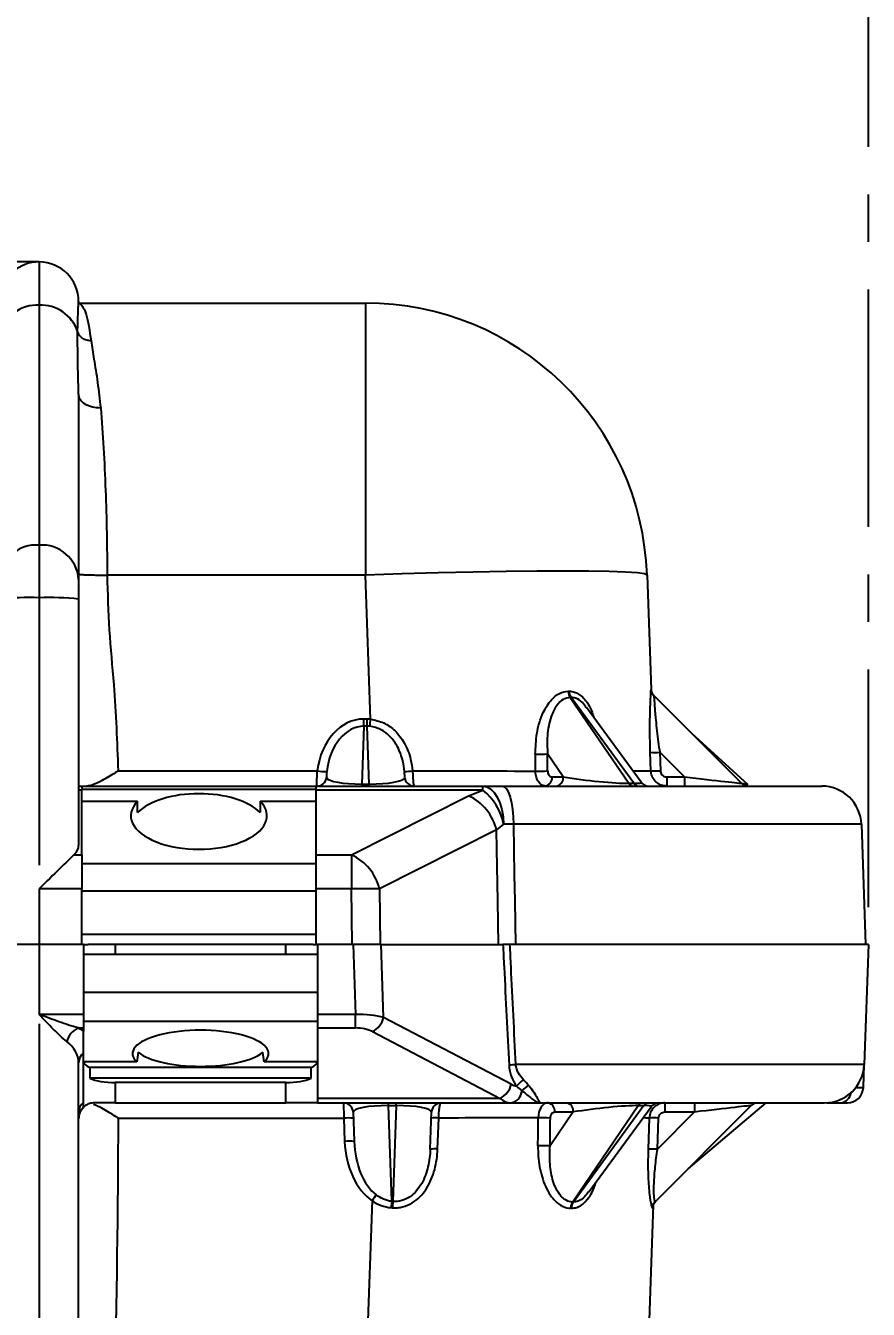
# Model space of a CAD drawing. Header units: millimetres. Extents: x 12 to 854, y 4 to 555.
# Drawn here: x 261.8 to 284.34, y 268.59 to 302.9 of the extents above; entities that cross this region are included whole.
import ezdxf

# ---------------------------------------------------------------- set-up
doc = ezdxf.new("R2010")
doc.units = ezdxf.units.MM
doc.linetypes.add('CENTER', pattern=[10.16, 6.35, -1.27, 1.27, -1.27])
doc.layers.add('DEFAULT_1', color=7, linetype='CENTER')
doc.styles.add('SLDTEXTSTYLE2', font='TXT', dxfattribs={"width": 0.75})
doc.dimstyles.new('SLDDIMSTYLE0', dxfattribs={"dimtxt": 6.614583, "dimasz": 3.556, "dimexe": 0, "dimexo": 0.0625, "dimgap": 1.653646, "dimtad": 1, "dimdec": 0, "dimlfac": 3, "dimrnd": 1e-09, "dimzin": 12, "dimdsep": 46, "dimtxsty": 'SLDTEXTSTYLE2', "dimblk1": 'CLOSED', "dimblk2": 'CLOSED', "dimsah": 1, "dimcen": 0.09, "dimadec": 0, "dimazin": 3, "dimtfac": 1, "dimtdec": 0, "dimtofl": 0, "dimtmove": 0, "dimatfit": 3, "dimldrblk": 'CLOSED', "dimfxl": 1, "dimfrac": 2, "dimtolj": 1, "dimtzin": 12, "dimarcsym": 0})

# ---------------------------------------------------------------- blocks, each defined once
blk = doc.blocks.new('_Closed')
at = {"color": 0, "linetype": 'ByBlock', "lineweight": -2}
for p, q in [((-1, 0.166667), (0, 0)), ((-1, 0.166667), (-1, -0.166667)), ((0, 0), (-1, -0.166667)), ((0, 0), (-1, 0))]:
    blk.add_line(p, q, dxfattribs=at)
blk = doc.blocks.new('_D')
at = {"layer": 'DEFAULT_1'}
for p, q in [((196.6, 336.443), (194.588, 336.443)), ((194.588, 336.443), (194.588, 325.933)), ((213.7, 336.443), (215.712, 336.443)), ((215.712, 336.443), (215.712, 325.933)), ((194.588, 325.933), (196.6, 325.933)), ((215.712, 325.933), (213.7, 325.933)), ((117.805, 279.346), (117.805, 325.592)), ((284.344, 279.346), (284.344, 325.592)), ((117.805, 324.592), (284.344, 324.592))]:
    blk.add_line(p, q, dxfattribs=at)
at = {"layer": 'DEFAULT_1', "xscale": 3.556, "yscale": 3.556, "rotation": 180}
blk.add_blockref('_Closed', (117.805, 324.592, -2.982), dxfattribs=at)
at = {"layer": 'DEFAULT_1', "xscale": 3.556, "yscale": 3.556}
blk.add_blockref('_Closed', (284.344, 324.592, -2.982), dxfattribs=at)
at = {"layer": 'DEFAULT_1', "char_height": 6.6146, "attachment_point": 1, "style": 'SLDTEXTSTYLE2'}
for s, insert in [('500', (197.819, 346.311)), ('19.7', (196.6, 334.46))]:
    blk.add_mtext(s, dxfattribs=dict(at, insert=insert))

msp = doc.modelspace()

# ---------------------------------------------------------------- linework, layer by layer
at = {"color": 7, "linetype": 'Continuous', "lineweight": 25}
for p, q in [((262.162, 296.592), (247.345, 296.592)), ((262.162, 296.592), (262.162, 295.435)), ((262.162, 295.435), (262.162, 289.022)), ((263.22, 295.533), (263.22, 295.521)), ((263.22, 295.521), (263.22, 295.491)), ((263.22, 295.491), (263.262, 295.479)), ((263.232, 295.491), (270.893, 295.491)), ((270.893, 295.491), (270.893, 288.219)), ((263.22, 293.053), (263.22, 288.105)), ((262.162, 289.022), (262.162, 287.614)), ((270.893, 288.219), (263.982, 288.219)), ((271.028, 284.368), (270.893, 288.219)), ((278.424, 288.219), (278.531, 285.162)), ((263.22, 288.105), (263.22, 287.577)), ((262.162, 287.614), (262.162, 280.463)), ((263.22, 287.577), (263.22, 280.992)), ((276.368, 284.949), (277.934, 282.654)), ((278.072, 282.654), (276.392, 284.949)), ((278.605, 284.997), (280.948, 282.654)), ((278.268, 282.683), (276.808, 284.678)), ((270.847, 284.181), (270.793, 282.633)), ((270.847, 284.181), (270.847, 284.373)), ((270.847, 284.373), (270.94, 284.373)), ((270.94, 284.181), (270.847, 284.181)), ((270.94, 284.181), (270.94, 284.373)), ((270.994, 282.633), (270.94, 284.181)), ((279.61, 283.991), (281.119, 282.618)), ((276.182, 282.824), (275.763, 283.438)), ((278.529, 282.986), (278.512, 283.483)), ((278.763, 283.484), (278.78, 282.987)), ((279.422, 282.824), (278.763, 283.484)), ((264.278, 282.988), (269.604, 282.988)), ((275.882, 282.824), (276.182, 282.824)), ((278.951, 282.824), (278.951, 282.579)), ((278.951, 282.824), (279.422, 282.824)), ((279.422, 282.824), (279.422, 282.579)), ((263.22, 282.579), (263.305, 282.579)), ((263.305, 282.471), (263.22, 282.471)), ((263.305, 282.579), (263.305, 282.471)), ((263.305, 282.579), (269.57, 282.579)), ((263.305, 282.494), (269.57, 282.494)), ((263.305, 280.742), (263.305, 282.471)), ((269.57, 282.579), (274.033, 282.579)), ((269.57, 282.471), (269.57, 282.579)), ((274.033, 282.471), (269.57, 282.471)), ((269.57, 280.742), (269.57, 282.471)), ((270.793, 282.633), (270.793, 282.579)), ((270.793, 282.633), (270.994, 282.633)), ((270.994, 282.579), (270.994, 282.633)), ((273.651, 282.319), (274.033, 282.471)), ((274.033, 282.471), (274.033, 282.579)), ((274.033, 282.579), (274.554, 282.579)), ((277.934, 282.654), (278.072, 282.654)), ((263.305, 282.172), (264.797, 282.172)), ((264.797, 281.87), (264.797, 282.172)), ((268.078, 282.172), (269.57, 282.172)), ((268.078, 282.172), (268.078, 281.87)), ((270.518, 280.742), (273.651, 282.319)), ((274.399, 281.406), (271.265, 279.829)), ((274.588, 281.559), (274.399, 281.406)), ((274.849, 281.558), (274.588, 281.559)), ((284.159, 281.558), (284.271, 278.346)), ((263.095, 280.742), (263.305, 280.742)), ((263.305, 280.742), (263.305, 279.829)), ((269.57, 280.742), (270.518, 280.742)), ((269.57, 279.829), (269.57, 280.742)), ((270.518, 280.742), (270.518, 279.829)), ((263.305, 280.511), (269.57, 280.511)), ((262.162, 279.829), (262.162, 278.346)), ((263.305, 279.829), (262.162, 279.829)), ((263.305, 278.346), (263.305, 279.829)), ((263.305, 279.781), (269.57, 279.781)), ((270.518, 279.829), (269.57, 279.829)), ((269.57, 278.346), (269.57, 279.829)), ((270.539, 278.346), (270.518, 279.829)), ((271.265, 279.829), (271.287, 278.346)), ((263.305, 278.617), (269.57, 278.617)), ((262.162, 278.346), (261.103, 278.346)), ((262.162, 278.346), (262.162, 276.476)), ((263.347, 278.346), (262.162, 278.346)), ((263.347, 278.346), (263.347, 276.476)), ((263.347, 278.346), (263.47, 278.346)), ((269.49, 278.346), (263.47, 278.346)), ((264.194, 278.346), (264.194, 278.075)), ((268.766, 278.075), (268.766, 278.346)), ((269.49, 278.346), (269.57, 278.346)), ((269.612, 278.346), (269.57, 278.346)), ((269.612, 278.346), (269.612, 276.476)), ((270.559, 278.346), (269.612, 278.346)), ((270.559, 278.346), (270.624, 276.476)), ((271.308, 278.346), (270.559, 278.346)), ((271.377, 276.391), (271.308, 278.346)), ((271.308, 278.346), (274.57, 278.346)), ((274.906, 278.346), (274.84, 278.346)), ((284.344, 278.346), (284.232, 275.134)), ((269.612, 278.075), (263.347, 278.075)), ((269.612, 277.06), (263.347, 277.06)), ((263.347, 276.476), (262.162, 276.476)), ((262.162, 276.229), (262.162, 263.083)), ((263.347, 276.476), (263.347, 276.115)), ((269.612, 276.289), (263.347, 276.289)), ((270.624, 276.476), (269.612, 276.476)), ((269.612, 276.476), (269.612, 276.115)), ((270.624, 276.115), (270.624, 276.476)), ((274.792, 274.608), (271.377, 276.391)), ((263.204, 276.115), (263.347, 276.115)), ((263.347, 276.115), (263.347, 276.028)), ((269.612, 276.115), (270.624, 276.115)), ((269.612, 276.115), (269.612, 274.233)), ((271.077, 276.016), (274.492, 274.233)), ((263.22, 263.12), (263.22, 275.18)), ((263.347, 274.126), (263.347, 275.448)), ((264.776, 275.207), (263.347, 275.207)), ((269.612, 275.207), (268.184, 275.207)), ((269.443, 275.057), (263.516, 275.057)), ((263.516, 275.057), (263.516, 274.77)), ((269.443, 274.77), (269.443, 275.057)), ((284.211, 274.521), (284.232, 275.134)), ((269.443, 274.77), (263.516, 274.77)), ((264.194, 274.653), (264.194, 274.113)), ((268.766, 274.653), (264.194, 274.653)), ((268.766, 274.113), (268.766, 274.653)), ((274.492, 274.233), (269.612, 274.233)), ((269.612, 274.233), (269.612, 274.113)), ((263.347, 273.992), (263.347, 274.126)), ((264.194, 274.113), (263.643, 274.113)), ((264.194, 274.113), (268.766, 274.113)), ((269.612, 274.113), (268.766, 274.113)), ((269.612, 274.113), (274.786, 274.113)), ((270.307, 274.113), (270.312, 273.704)), ((270.561, 273.868), (270.588, 273.084)), ((271.505, 274.038), (271.505, 274.113)), ((271.505, 274.038), (271.716, 274.038)), ((271.594, 271.481), (271.505, 274.038)), ((271.716, 274.038), (271.626, 271.479)), ((271.716, 274.038), (271.716, 274.113)), ((272.625, 272.875), (272.66, 273.868)), ((274.786, 274.113), (275.581, 274.113)), ((276.451, 273.868), (275.833, 272.963)), ((275.954, 273.868), (276.451, 273.868)), ((276.431, 271.462), (278.189, 274.038)), ((278.338, 274.038), (276.453, 271.462)), ((276.866, 271.732), (278.532, 274.009)), ((278.189, 274.038), (278.338, 274.038)), ((278.649, 271.479), (281.209, 274.038)), ((279.695, 273.868), (278.702, 272.875)), ((278.904, 274.113), (278.904, 273.868)), ((278.904, 273.868), (279.695, 273.868)), ((281.598, 274.113), (279.519, 272.349)), ((279.695, 274.113), (279.695, 273.868)), ((283.233, 274.113), (283.602, 274.113)), ((283.602, 274.113), (283.788, 274.113)), ((264.276, 273.704), (270.312, 273.704)), ((270.312, 273.704), (270.334, 273.084)), ((272.822, 272.877), (272.851, 273.707)), ((278.484, 273.707), (278.455, 272.877)), ((278.702, 272.875), (278.731, 273.705)), ((271.071, 271.498), (270.049, 242.218)), ((277.579, 242.218), (278.598, 271.388))]:
    msp.add_line(p, q, dxfattribs=at)
at = {"color": 7, "linetype": 'Continuous', "lineweight": 25, "flags": 128}
for points in [[(278.424, 288.219), (278.359, 288.251), (278.166, 288.278), (277.848, 288.299), (277.412, 288.315), (276.865, 288.324), (276.215, 288.327), (275.475, 288.324), (274.656, 288.315), (273.773, 288.299), (272.841, 288.278), (271.876, 288.251), (270.893, 288.219)], [(274.033, 282.579), (274.139, 282.56), (274.241, 282.502), (274.335, 282.409), (274.419, 282.283), (274.488, 282.129), (274.54, 281.952), (274.574, 281.76), (274.588, 281.559)], [(274.554, 282.579), (274.61, 282.56), (274.664, 282.502), (274.715, 282.409), (274.759, 282.282), (274.796, 282.128), (274.824, 281.951), (274.841, 281.759), (274.849, 281.558)], [(274.455, 278.346), (274.433, 279.513), (274.408, 280.89), (274.399, 281.406)], [(274.849, 281.558), (274.873, 280.211), (274.885, 279.513), (274.906, 278.346)]]:
    msp.add_lwpolyline(points, dxfattribs=at)
at = {"color": 7, "linetype": 'Continuous', "lineweight": 25}
for centre, radius, start, end in [((262.162, 295.533), 1.058, 90, 170.7182), ((262.162, 295.533), 1.058, 0, 90), ((262.11, 294.411), 1.025, 87.0893, 165.6154), ((262.208, 294.397), 1.038, 18.7254, 92.5409), ((270.893, 287.956), 7.535, 2, 90), ((262.095, 288.029), 0.995, 86.1887, 175.5981), ((262.228, 288.029), 0.995, 4.4019, 93.8113), ((261.897, 280.005), 7.614, 88.0109, 95.9867), ((262.426, 280.005), 7.614, 84.0133, 91.9891), ((278.785, 285.176), 0.254, 182, 225), ((278.782, 285.171), 0.252, 182.0261, 225.4739), ((276.626, 285.121), 0.311, 180.9249, 213.646), ((276.649, 285.123), 0.31, 181.1408, 213.9223), ((219.256, 289.154), 51.993, 354.5072, 354.7186), ((275.558, 287.342), 3.909, 268.2157, 273.0089), ((278.626, 285.942), 2.462, 267.3436, 273.1928), ((269.595, 282.833), 0.254, 270.0418, 353.8036), ((269.922, 285.102), 2.138, 261.4406, 268.2092), ((271.908, 285.144), 2.172, 270.7256, 276.4486), ((272.195, 282.833), 0.254, 184.4516, 269.9853), ((275.561, 286.893), 3.913, 268.2215, 273.0032), ((275.66, 282.799), 0.224, 281.0281, 6.5465), ((275.96, 282.799), 0.224, 281.0281, 6.5465), ((278.643, 285.445), 2.462, 267.3436, 273.1928), ((273.092, 281.273), 1.523, 10.8289, 51.8687), ((278.069, 282.738), 0.159, 212.0747, 267.2029), ((278.206, 282.738), 0.159, 212.0747, 267.2029), ((278.473, 282.833), 0.254, 211.0768, 270), ((281.127, 282.833), 0.254, 225, 270), ((283.101, 281.521), 1.058, 2, 90), ((273.072, 281.082), 1.366, 13.7281, 64.9174), ((269.939, 279.505), 1.366, 13.7281, 64.9174), ((270.892, 257.106), 22.727, 89.0572, 90.9428), ((270.83, 276.521), 0.562, 296.1449, 346.6962), ((263.448, 275.612), 0.559, 115.8579, 165.6714), ((263.576, 275.175), 0.356, 130.0241, 179.2627), ((275.244, 269.957), 5.188, 93.6506, 95.661), ((283.174, 275.171), 1.058, 270, 358), ((274.245, 274.737), 0.562, 296.1449, 346.6962), ((275.086, 275.171), 0.635, 242.4277, 255.9496), ((275.536, 274.105), 0.753, 123.7928, 143.3143), ((275.555, 274.003), 0.646, 117.1459, 137.6418), ((283.788, 274.536), 0.423, 270, 358), ((274.734, 274.452), 0.344, 278.7324, 357.6467), ((263.576, 273.853), 0.356, 130.0241, 179.2627), ((263.643, 273.689), 0.423, 134.427, 180), ((270.307, 273.859), 0.254, 2, 90), ((272.914, 273.859), 0.254, 90, 178), ((275.732, 273.893), 0.224, 353.4535, 78.9719), ((276.229, 273.893), 0.224, 353.4535, 78.9719), ((278.324, 273.954), 0.159, 92.7971, 147.9253), ((278.473, 273.954), 0.159, 92.7971, 147.9253), ((278.737, 273.859), 0.254, 90, 148.4742), ((281.388, 273.859), 0.254, 90, 135), ((270.439, 271.883), 1.825, 86.0129, 93.9871), ((272.764, 272.424), 1.286, 86.134, 94.8985), ((275.633, 269.799), 3.913, 86.9968, 91.7785), ((278.587, 270.855), 2.854, 87.1073, 92.072), ((270.461, 271.263), 1.825, 86.0129, 93.9871), ((272.735, 271.594), 1.286, 86.134, 94.8985), ((275.628, 269.062), 3.906, 86.9874, 91.7881), ((278.558, 270.024), 2.854, 87.1073, 92.072), ((278.382, 266.571), 8.816, 144.7968, 146.0264), ((274.238, 271.127), 2.667, 172.3735, 176.0479), ((274.117, 271.125), 2.516, 171.9088, 175.8064), ((276.689, 271.29), 0.311, 146.3415, 179.0654), ((276.711, 271.289), 0.31, 146.0901, 178.8689), ((278.827, 271.301), 0.252, 135.0247, 178.211), ((278.83, 271.303), 0.252, 135.0219, 178.1794)]:
    msp.add_arc(centre, radius, start, end, dxfattribs=at)
at = {"color": 8, "linetype": 'Continuous', "lineweight": 25}
msp.add_arc((283.563, 274.432), 0.322, 276.9371, 351.2253, dxfattribs=at)
at = {"color": 7, "linetype": 'Continuous', "lineweight": 25}
for centre, major_axis, ratio, start_param, end_param in [((270.706, 293.333), (-7.112, 7.714), 0.397652, 2.788003, 2.792392), ((270.579, 293.153), (-7.393, 7.655), 0.398934, 2.771646, 2.776035), ((278.848, 283.365), (-0.243, 1.632), 0.002262, 6.206311, 6.280132), ((270.824, 282.76), (0.054, 1.612), 0.766333, 0.025686, 1.454591), ((270.824, 282.769), (0.048, 1.412), 0.695099, 0.025847, 1.454751), ((270.962, 282.76), (-0.054, 1.612), 0.766333, 6.186503, 6.257499), ((270.962, 282.769), (-0.048, 1.412), 0.695099, 6.186343, 6.257339), ((269.769, 320.164), (-2.463, 223.057), 0.023915, 4.544651, 4.546709), ((269.948, 320.155), (-2.283, 223.057), 0.02472, 4.544718, 4.546776), ((270.827, 282.833), (0.983, 0.011), 0.203339, 3.226589, 4.675561), ((270.96, 282.833), (0.983, -0.011), 0.203339, 4.749217, 6.237763), ((271.066, 283.003), (7.54, -0.015), 0.001957, 4.856836, 5.33105), ((276.847, 282.833), (1.289, -0.15), 0.076652, 4.179538, 5.725654), ((279.379, 282.833), (1.569, -0.18), 0.00247, 4.740179, 6.286295), ((266.437, 281.785), (1.82, 0), 0.491125, 2.693558, 6.73122), ((266.437, 281.483), (1.82, 0), 0.491125, 0.448035, 2.693558), ((262.162, 279.792), (1.058, 1.058), 0.017455, 0.473976, 1.553343), ((262.162, 280.992), (1.058, 0), 0.5, 5.791756, 6.283185), ((270.637, 276.153), (1.059, 0.012), 0.305406, 0.793196, 1.579203), ((262.162, 275.555), (1.482, 0), 0.532194, 0.643501, 0.790327), ((266.48, 275.428), (1.82, 0), 0.344328, 5.923746, 9.784217), ((270.637, 275.777), (0.635, -0.009), 0.531579, 0.812375, 1.598382), ((262.162, 275.18), (1.058, 0), 0.759031, 0, 0.790327), ((264.194, 275.232), (0.847, 0), 0.344328, 3.224585, 3.785094), ((266.48, 273.348), (0, 5.287), 0.344328, 1.159054, 1.211357), ((266.48, 275.714), (1.82, 0), 0.344328, 3.553335, 5.871443), ((266.48, 273.348), (0, 5.287), 0.344328, 5.071828, 5.124131), ((268.766, 275.232), (0.847, 0), 0.344328, 5.639684, 6.200193), ((264.194, 274.945), (0.847, 0), 0.344328, 3.785094, 4.712389), ((268.766, 274.945), (0.847, 0), 0.344328, 4.712389, 5.639684), ((274.786, 275.171), (0, 1.058), 0.6, 2.660366, 3.141593), ((271.535, 273.859), (0.975, -0.01), 0.184037, 1.603864, 3.14998), ((271.686, 273.859), (0.975, 0.01), 0.184037, 6.274798, 7.820914), ((277.11, 273.859), (1.279, 0.15), 0.077195, 0.556932, 2.103048), ((279.652, 273.859), (1.557, 0.18), 0.002487, 6.28005, 7.826166), ((271.138, 273.689), (7.54, 0.015), 0.001957, 0.952135, 1.341668), ((269.841, 236.528), (2.463, 223.057), 0.023915, 4.876746, 4.880127), ((270.02, 236.537), (2.283, 223.057), 0.02472, 4.876679, 4.88006), ((271.561, 273.128), (-0.061, 1.799), 0.682205, 1.572409, 2.681795), ((271.561, 273.119), (-0.055, 1.619), 0.601027, 1.572295, 2.681681), ((270.774, 263.424), (3.246, 7.464), 0.950166, 0.319598, 0.32377), ((270.641, 263.258), (7.393, 7.655), 0.398934, 0.365755, 0.369749), ((270.774, 263.244), (2.097, 7.85), 0.923437, 0.170728, 0.1749), ((270.768, 263.079), (7.112, 7.714), 0.397652, 0.349398, 0.353392), ((270.774, 263.244), (7.822, 8.085), 0.000527, 0.067431, 0.071602)]:
    msp.add_ellipse(centre, major_axis=major_axis, ratio=ratio, start_param=start_param, end_param=end_param, dxfattribs=at)
at = {"color": 8, "linetype": 'Continuous', "lineweight": 25}
for centre, major_axis, ratio, start_param, end_param in [((271.066, 283.003), (7.54, -0.015), 0.001957, 5.895841, 6.139663), ((276.941, 282.833), (1.329, -0.156), 0.067235, 5.738069, 6.334607), ((283.152, 274.536), (1.058, -0.015), 0.005779, 5.655972, 6.283064), ((277.216, 273.859), (1.318, 0.156), 0.067704, 6.231317, 6.827747), ((271.138, 273.689), (7.54, 0.015), 0.001957, 0.227766, 0.313072)]:
    msp.add_ellipse(centre, major_axis=major_axis, ratio=ratio, start_param=start_param, end_param=end_param, dxfattribs=at)
at = {"color": 7, "linetype": 'Continuous', "lineweight": 25}
for points, knots in [([(263.191, 294.731), (263.195, 294.87), (263.202, 295.141), (263.211, 295.387), (263.218, 295.523), (263.219, 295.522), (263.22, 295.521)], [0, 0, 0, 0, 0.273566, 0.531401, 0.773525, 1, 1, 1, 1]), ([(263.262, 295.479), (263.257, 295.479), (263.249, 295.48), (263.239, 295.485), (263.232, 295.491), (263.227, 295.498), (263.221, 295.508), (263.22, 295.516), (263.22, 295.521)], [0, 0, 0, 0, 0.2394559, 0.3683573, 0.499994, 0.6316317, 0.7605355, 1, 1, 1, 1]), ([(263.262, 295.479), (263.317, 295.412), (263.428, 295.276), (263.512, 294.749), (263.555, 294.481)], [0, 0, 0, 0, 0.49354, 1, 1, 1, 1]), ([(263.22, 293.053), (263.211, 293.369), (263.195, 294.003), (263.192, 294.488), (263.191, 294.731)], [0, 0, 0, 0, 0.500206, 1, 1, 1, 1]), ([(263.555, 294.481), (263.515, 294.485), (263.431, 294.492), (263.319, 294.547), (263.231, 294.628), (263.204, 294.697), (263.191, 294.731)], [0, 0, 0, 0, 0.242887, 0.5, 0.757113, 1, 1, 1, 1]), ([(263.555, 294.481), (263.578, 294.323), (263.626, 293.994), (263.729, 293.391), (263.783, 292.916), (263.809, 292.683)], [0, 0, 0, 0, 0.321745, 0.666719, 1, 1, 1, 1]), ([(263.809, 292.683), (263.735, 292.688), (263.621, 292.695), (263.484, 292.741), (263.389, 292.789), (263.313, 292.848), (263.24, 292.934), (263.228, 293.006), (263.22, 293.053)], [0, 0, 0, 0, 0.239459, 0.368363, 0.500003, 0.631642, 0.760545, 1, 1, 1, 1]), ([(263.809, 292.683), (263.836, 292.334), (263.888, 291.651), (263.941, 290.511), (263.975, 289.366), (263.98, 288.595), (263.982, 288.219)], [0, 0, 0, 0, 0.266758, 0.522303, 0.766695, 1, 1, 1, 1]), ([(263.22, 288.245), (263.23, 288.242), (263.246, 288.237), (263.341, 288.231), (263.439, 288.226), (263.561, 288.223), (263.739, 288.22), (263.886, 288.219), (263.982, 288.219)], [0, 0, 0, 0, 0.239457, 0.368361, 0.5, 0.631639, 0.760543, 1, 1, 1, 1]), ([(263.982, 288.219), (263.995, 287.73), (264.021, 286.752), (264.196, 285.013), (264.247, 283.756), (264.278, 282.988)], [0, 0, 0, 0, 0.279726, 0.560147, 1, 1, 1, 1]), ([(278.512, 283.483), (278.509, 283.583), (278.499, 283.911), (278.501, 284.398), (278.515, 284.826), (278.529, 285.082), (278.53, 285.136), (278.531, 285.162)], [0, 0, 0, 0, 0.1374839, 0.4502157, 0.6784804, 0.8395836, 1, 1, 1, 1]), ([(275.436, 283.435), (275.443, 283.617), (275.459, 284.004), (275.61, 284.515), (275.837, 284.876), (276.076, 285.079), (276.236, 285.104), (276.316, 285.116)], [0, 0, 0, 0, 0.2397252, 0.5100304, 0.7080022, 0.8542438, 1, 1, 1, 1]), ([(276.368, 284.949), (276.303, 284.938), (276.172, 284.914), (275.989, 284.73), (275.828, 284.404), (275.741, 283.947), (275.756, 283.602), (275.763, 283.438)], [0, 0, 0, 0, 0.137598, 0.278606, 0.475037, 0.750975, 1, 1, 1, 1]), ([(278.606, 284.992), (278.608, 284.967), (278.614, 284.917), (278.628, 284.686), (278.66, 284.3), (278.708, 283.867), (278.75, 283.574), (278.763, 283.484)], [0, 0, 0, 0, 0.152077, 0.308554, 0.536615, 0.85733, 1, 1, 1, 1]), ([(271.935, 282.972), (271.924, 283.064), (271.895, 283.289), (271.774, 283.615), (271.568, 283.905), (271.311, 284.11), (271.11, 284.155), (271.01, 284.177)], [0, 0, 0, 0, 0.169039, 0.418704, 0.626955, 0.815417, 1, 1, 1, 1]), ([(271.028, 284.368), (271.149, 284.343), (271.392, 284.292), (271.704, 284.059), (271.955, 283.726), (272.103, 283.351), (272.138, 283.09), (272.152, 282.986)], [0, 0, 0, 0, 0.190801, 0.382726, 0.590941, 0.836041, 1, 1, 1, 1]), ([(264.278, 282.988), (264.277, 282.987), (264.252, 282.971), (264.103, 282.877), (263.866, 282.733), (263.607, 282.603), (263.49, 282.586), (263.443, 282.579)], [0, 0, 0, 0, 0.0035458, 0.0840542, 0.5009415, 0.7973787, 1, 1, 1, 1]), ([(269.595, 282.579), (269.595, 282.581), (269.593, 282.585), (269.593, 282.63), (269.594, 282.722), (269.597, 282.846), (269.602, 282.941), (269.604, 282.988)], [0, 0, 0, 0, 0.124662, 0.343362, 0.562334, 0.781473, 1, 1, 1, 1]), ([(269.855, 282.965), (269.853, 282.948), (269.85, 282.913), (269.847, 282.868), (269.846, 282.832), (269.846, 282.812), (269.847, 282.807), (269.847, 282.806)], [0, 0, 0, 0, 0.208372, 0.429636, 0.655967, 0.878203, 1, 1, 1, 1]), ([(271.942, 282.814), (271.942, 282.817), (271.943, 282.825), (271.942, 282.855), (271.94, 282.895), (271.938, 282.937), (271.936, 282.963), (271.935, 282.972)], [0, 0, 0, 0, 0.219951, 0.448783, 0.675295, 0.889555, 1, 1, 1, 1]), ([(272.152, 282.986), (272.153, 282.961), (272.156, 282.888), (272.162, 282.775), (272.172, 282.667), (272.184, 282.593), (272.192, 282.584), (272.195, 282.579)], [0, 0, 0, 0, 0.118534, 0.336717, 0.557428, 0.779277, 1, 1, 1, 1]), ([(275.703, 282.579), (275.673, 282.584), (275.612, 282.594), (275.532, 282.668), (275.472, 282.777), (275.444, 282.889), (275.441, 282.959), (275.439, 282.982)], [0, 0, 0, 0, 0.223439, 0.447721, 0.670833, 0.891388, 1, 1, 1, 1]), ([(275.766, 282.986), (275.766, 282.976), (275.767, 282.948), (275.779, 282.903), (275.806, 282.86), (275.841, 282.83), (275.869, 282.826), (275.882, 282.824)], [0, 0, 0, 0, 0.1081143, 0.3277262, 0.5504707, 0.7752737, 1, 1, 1, 1]), ([(278.951, 282.579), (278.903, 282.584), (278.807, 282.594), (278.68, 282.667), (278.585, 282.776), (278.538, 282.889), (278.532, 282.961), (278.529, 282.986)], [0, 0, 0, 0, 0.221487, 0.44362, 0.664839, 0.884167, 1, 1, 1, 1]), ([(278.78, 282.987), (278.781, 282.977), (278.784, 282.948), (278.803, 282.903), (278.841, 282.86), (278.893, 282.83), (278.931, 282.826), (278.951, 282.824)], [0, 0, 0, 0, 0.115468, 0.334124, 0.555063, 0.777561, 1, 1, 1, 1]), ([(274.554, 282.579), (275.069, 282.579), (276.098, 282.579), (277.644, 282.579), (279.15, 282.579), (280.536, 282.579), (281.656, 282.579), (282.479, 282.579), (283.001, 282.579), (283.068, 282.579), (283.101, 282.579)], [0, 0, 0, 0, 0.106557, 0.213118, 0.343903, 0.47469, 0.605954, 0.737213, 0.86861, 1, 1, 1, 1]), ([(284.159, 281.558), (284.159, 281.558), (284.159, 281.558), (284.035, 281.558), (283.492, 281.558), (282.591, 281.558), (281.377, 281.558), (279.865, 281.558), (278.131, 281.558), (276.424, 281.558), (275.301, 281.558), (274.849, 281.558)], [0, 0, 0, 0, 0.0000012, 0.1294927, 0.2627359, 0.3921227, 0.5252883, 0.6542128, 0.7868645, 0.914251, 1, 1, 1, 1]), ([(274.57, 278.346), (274.58, 278.144), (274.59, 277.942), (274.6, 277.74), (274.622, 277.303), (274.644, 276.866), (274.666, 276.429), (274.688, 275.993), (274.71, 275.556), (274.733, 275.119)], [0, 0, 0, 0, 0.001823286, 0.001823286, 0.001823286, 0.005764055, 0.005764055, 0.005764055, 0.009704824, 0.009704824, 0.009704824, 0.009704824]), ([(274.758, 278.346), (274.722, 278.346), (274.689, 278.346), (274.625, 278.346), (274.596, 278.346), (274.57, 278.346)], [0, 0, 0, 0, 0.5, 0.5, 1, 1, 1, 1]), ([(274.914, 275.134), (274.892, 275.571), (274.871, 276.008), (274.85, 276.444), (274.828, 276.881), (274.807, 277.318), (274.786, 277.755), (274.777, 277.952), (274.767, 278.149), (274.758, 278.346)], [0, 0, 0, 0, 0.003940282, 0.003940282, 0.003940282, 0.00788058, 0.00788058, 0.00788058, 0.009659225, 0.009659225, 0.009659225, 0.009659225]), ([(284.344, 278.346), (284.344, 278.346), (284.26, 278.346), (284.071, 278.346), (284.049, 278.346), (284.002, 278.346), (283.977, 278.346), (283.899, 278.346), (283.842, 278.346), (283.656, 278.346), (283.512, 278.346), (283.02, 278.346), (282.617, 278.346), (282.022, 278.346), (281.9, 278.346), (281.646, 278.346), (281.516, 278.346), (281.246, 278.346), (281.107, 278.346), (280.893, 278.346), (280.82, 278.346), (280.674, 278.346), (280.6, 278.346), (280.221, 278.346), (279.904, 278.346), (279.409, 278.346), (279.24, 278.346), (278.982, 278.346), (278.896, 278.346), (278.721, 278.346), (278.632, 278.346), (278.189, 278.346), (277.825, 278.346), (277.263, 278.346), (277.073, 278.346), (276.785, 278.346), (276.688, 278.346), (276.494, 278.346), (276.397, 278.346), (275.903, 278.346), (275.5, 278.346), (274.981, 278.346), (274.87, 278.346), (274.758, 278.346)], [0.1705302, 0.1705302, 0.1705302, 0.1705302, 0.2955302, 0.2955302, 0.3111552, 0.3111552, 0.3267802, 0.3267802, 0.3580302, 0.3580302, 0.4205302, 0.4205302, 0.5455302, 0.5455302, 0.5767802, 0.5767802, 0.6080302, 0.6080302, 0.6392802, 0.6392802, 0.6549052, 0.6549052, 0.6705302, 0.6705302, 0.7330302, 0.7330302, 0.7642802, 0.7642802, 0.7799052, 0.7799052, 0.7955302, 0.7955302, 0.8580302, 0.8580302, 0.8892802, 0.8892802, 0.9049052, 0.9049052, 0.9205302, 0.9205302, 0.9830302, 0.9830302, 1, 1, 1, 1]), ([(284.271, 278.346), (284.252, 278.346), (284.213, 278.346), (283.9, 278.346), (283.428, 278.346), (282.831, 278.346), (282.162, 278.346), (281.372, 278.346), (280.47, 278.346), (279.471, 278.346), (278.391, 278.346), (277.244, 278.346), (276.083, 278.346), (275.286, 278.346), (274.906, 278.346)], [0, 0, 0, 0, 0.0948403, 0.1930145, 0.2933327, 0.3713063, 0.4504997, 0.530732, 0.6109751, 0.6912089, 0.7714557, 0.8500173, 0.9285919, 1, 1, 1, 1]), ([(262.906, 275.75), (262.848, 275.794), (262.789, 275.846), (262.666, 275.959), (262.604, 276.019), (262.479, 276.144), (262.416, 276.209), (262.289, 276.341), (262.225, 276.409), (262.162, 276.476)], [0, 0, 0, 0, 0.25, 0.25, 0.5, 0.5, 0.75, 0.75, 1, 1, 1, 1]), ([(263.204, 276.115), (263.121, 276.137), (263.037, 276.163), (262.865, 276.219), (262.778, 276.249), (262.516, 276.342), (262.338, 276.409), (262.162, 276.476)], [0, 0, 0, 0, 0.25, 0.25, 0.5, 0.5, 1, 1, 1, 1]), ([(263.347, 275.448), (263.347, 275.488), (263.347, 275.534), (263.347, 275.632), (263.347, 275.685), (263.347, 275.843), (263.347, 275.949), (263.347, 276.028)], [0, 0, 0, 0, 0.25, 0.25, 0.5, 0.5, 1, 1, 1, 1]), ([(274.733, 275.119), (274.735, 275.065), (274.743, 275.012), (274.764, 274.91), (274.779, 274.86), (274.832, 274.717), (274.878, 274.632), (274.931, 274.555)], [0, 0, 0, 0, 0.25, 0.25, 0.5, 0.5, 1, 1, 1, 1]), ([(275.117, 274.731), (275.066, 274.782), (275.02, 274.839), (274.964, 274.941), (274.949, 274.977), (274.925, 275.052), (274.917, 275.093), (274.914, 275.134)], [0, 0, 0, 0, 0.5, 0.5, 0.75, 0.75, 1, 1, 1, 1]), ([(284.232, 275.134), (284.232, 275.134), (284.231, 275.134), (284.228, 275.134), (284.22, 275.134), (284.204, 275.134), (284.162, 275.134), (284.12, 275.134), (284.036, 275.134), (284.004, 275.134), (283.934, 275.134), (283.896, 275.134), (283.77, 275.134), (283.673, 275.134), (283.344, 275.134), (283.074, 275.134), (282.591, 275.134), (282.417, 275.134), (282.043, 275.134), (281.846, 275.134), (281.222, 275.134), (280.765, 275.134), (280.017, 275.134), (279.758, 275.134), (279.352, 275.134), (279.215, 275.134), (278.936, 275.134), (278.796, 275.134), (278.083, 275.134), (277.486, 275.134), (276.55, 275.134), (276.231, 275.134), (275.743, 275.134), (275.578, 275.134), (275.247, 275.134), (275.081, 275.134), (274.914, 275.134)], [0, 0, 0, 0, 0.015625, 0.015625, 0.03125, 0.0625, 0.0625, 0.125, 0.125, 0.15625, 0.15625, 0.1875, 0.1875, 0.25, 0.25, 0.375, 0.375, 0.4375, 0.4375, 0.5, 0.5, 0.625, 0.625, 0.6875, 0.6875, 0.71875, 0.71875, 0.75, 0.75, 0.875, 0.875, 0.9375, 0.9375, 0.96875, 0.96875, 1, 1, 1, 1]), ([(275.26, 274.578), (275.313, 274.515), (275.357, 274.453), (275.43, 274.34), (275.459, 274.289), (275.507, 274.203), (275.525, 274.169), (275.555, 274.124), (275.568, 274.113), (275.581, 274.113)], [0, 0, 0, 0, 0.25, 0.25, 0.5, 0.5, 0.75, 0.75, 1, 1, 1, 1]), ([(275.078, 274.438), (275.136, 274.393), (275.189, 274.348), (275.285, 274.269), (275.328, 274.233), (275.448, 274.145), (275.514, 274.113), (275.581, 274.113)], [0, 0, 0, 0, 0.25, 0.25, 0.5, 0.5, 1, 1, 1, 1]), ([(263.643, 274.113), (263.596, 274.113), (263.554, 274.105), (263.48, 274.082), (263.449, 274.067), (263.4, 274.037), (263.38, 274.021), (263.354, 273.999), (263.347, 273.992), (263.347, 273.992)], [0, 0, 0, 0, 0.25, 0.25, 0.5, 0.5, 0.75, 0.75, 1, 1, 1, 1]), ([(264.276, 273.704), (264.275, 273.705), (264.252, 273.719), (264.105, 273.812), (263.876, 273.958), (263.691, 274.039), (263.619, 274.07)], [0, 0, 0, 0, 0.004665, 0.101147, 0.650953, 1, 1, 1, 1]), ([(272.851, 273.707), (272.852, 273.762), (272.854, 273.815), (272.862, 273.913), (272.867, 273.958), (272.879, 274.032), (272.885, 274.062), (272.899, 274.102), (272.907, 274.113), (272.914, 274.113)], [0, 0, 0, 0, 0.25, 0.25, 0.5, 0.5, 0.75, 0.75, 1, 1, 1, 1]), ([(275.775, 274.113), (275.741, 274.113), (275.707, 274.102), (275.644, 274.063), (275.615, 274.033), (275.543, 273.922), (275.513, 273.818), (275.511, 273.71)], [0, 0, 0, 0, 0.25, 0.25, 0.5, 0.5, 1, 1, 1, 1]), ([(275.581, 274.113), (276.138, 274.113), (276.673, 274.113), (277.7, 274.113), (278.193, 274.113), (278.898, 274.113), (279.126, 274.113), (279.563, 274.113), (279.773, 274.113), (280.379, 274.113), (280.75, 274.113), (281.256, 274.113), (281.417, 274.113), (281.717, 274.113), (281.857, 274.113), (282.244, 274.113), (282.462, 274.113), (282.726, 274.113), (282.804, 274.113), (282.939, 274.113), (282.995, 274.113), (283.129, 274.113), (283.174, 274.113), (283.174, 274.113)], [0, 0, 0, 0, 0.125, 0.125, 0.25, 0.25, 0.3125, 0.3125, 0.375, 0.375, 0.5, 0.5, 0.5625, 0.5625, 0.625, 0.625, 0.75, 0.75, 0.8125, 0.8125, 0.875, 0.875, 1, 1, 1, 1]), ([(275.838, 273.706), (275.838, 273.75), (275.851, 273.792), (275.894, 273.851), (275.924, 273.868), (275.954, 273.868)], [0, 0, 0, 0, 0.5, 0.5, 1, 1, 1, 1]), ([(278.904, 274.113), (278.849, 274.113), (278.797, 274.102), (278.697, 274.062), (278.651, 274.033), (278.536, 273.921), (278.488, 273.816), (278.484, 273.707)], [0, 0, 0, 0, 0.25, 0.25, 0.5, 0.5, 1, 1, 1, 1]), ([(278.731, 273.705), (278.733, 273.749), (278.753, 273.792), (278.816, 273.851), (278.86, 273.868), (278.904, 273.868)], [0, 0, 0, 0, 0.5, 0.5, 1, 1, 1, 1]), ([(271.608, 271.309), (271.655, 271.305), (271.701, 271.305), (271.794, 271.313), (271.84, 271.32), (271.974, 271.353), (272.059, 271.389), (272.218, 271.484), (272.29, 271.542), (272.419, 271.673), (272.477, 271.747), (272.576, 271.902), (272.618, 271.984), (272.69, 272.155), (272.72, 272.243), (272.791, 272.509), (272.815, 272.691), (272.822, 272.877)], [0, 0, 0, 0, 0.0625, 0.0625, 0.125, 0.125, 0.25, 0.25, 0.375, 0.375, 0.5, 0.5, 0.625, 0.625, 0.75, 0.75, 1, 1, 1, 1]), ([(272.625, 272.875), (272.62, 272.716), (272.601, 272.56), (272.528, 272.252), (272.474, 272.099), (272.357, 271.891), (272.311, 271.824), (272.207, 271.703), (272.149, 271.648), (272.015, 271.557), (271.943, 271.522), (271.788, 271.479), (271.707, 271.471), (271.626, 271.479)], [0, 0, 0, 0, 0.25, 0.25, 0.5, 0.5, 0.625, 0.625, 0.75, 0.75, 0.875, 0.875, 1, 1, 1, 1]), ([(275.506, 272.966), (275.505, 272.776), (275.519, 272.588), (275.585, 272.22), (275.636, 272.044), (275.746, 271.8), (275.788, 271.724), (275.858, 271.619), (275.883, 271.586), (275.936, 271.523), (275.964, 271.493), (276.021, 271.44), (276.051, 271.416), (276.113, 271.373), (276.146, 271.355), (276.244, 271.31), (276.311, 271.295), (276.379, 271.295)], [0, 0, 0, 0, 0.25, 0.25, 0.5, 0.5, 0.625, 0.625, 0.6875, 0.6875, 0.75, 0.75, 0.8125, 0.8125, 0.875, 0.875, 1, 1, 1, 1]), ([(276.431, 271.462), (276.372, 271.462), (276.315, 271.478), (276.234, 271.523), (276.208, 271.541), (276.159, 271.582), (276.136, 271.606), (276.07, 271.682), (276.031, 271.742), (275.965, 271.871), (275.937, 271.941), (275.868, 272.16), (275.842, 272.315), (275.817, 272.636), (275.819, 272.799), (275.833, 272.963)], [0, 0, 0, 0, 0.125, 0.125, 0.1875, 0.1875, 0.25, 0.25, 0.375, 0.375, 0.5, 0.5, 0.75, 0.75, 1, 1, 1, 1]), ([(278.455, 272.877), (278.449, 272.691), (278.447, 272.509), (278.451, 272.243), (278.454, 272.154), (278.462, 271.984), (278.467, 271.902), (278.48, 271.747), (278.488, 271.673), (278.5, 271.575), (278.505, 271.544), (278.514, 271.486), (278.519, 271.46), (278.528, 271.412), (278.533, 271.392), (278.542, 271.357), (278.547, 271.342), (278.56, 271.309), (278.568, 271.301), (278.575, 271.309)], [0, 0, 0, 0, 0.25, 0.25, 0.375, 0.375, 0.5, 0.5, 0.625, 0.625, 0.6875, 0.6875, 0.75, 0.75, 0.8125, 0.8125, 0.875, 0.875, 1, 1, 1, 1]), ([(278.649, 271.479), (278.642, 271.471), (278.635, 271.479), (278.623, 271.522), (278.618, 271.556), (278.613, 271.624), (278.611, 271.649), (278.609, 271.703), (278.609, 271.732), (278.608, 271.823), (278.609, 271.89), (278.614, 272.029), (278.618, 272.101), (278.629, 272.251), (278.635, 272.328), (278.659, 272.56), (278.678, 272.716), (278.702, 272.875)], [0, 0, 0, 0, 0.125, 0.125, 0.25, 0.25, 0.3125, 0.3125, 0.375, 0.375, 0.5, 0.5, 0.625, 0.625, 0.75, 0.75, 1, 1, 1, 1]), ([(271.071, 271.498), (271.146, 271.445), (271.228, 271.402), (271.397, 271.338), (271.485, 271.317), (271.577, 271.311)], [0, 0, 0, 0, 0.5, 0.5, 1, 1, 1, 1]), ([(271.594, 271.481), (271.518, 271.488), (271.445, 271.508), (271.305, 271.567), (271.239, 271.607), (271.178, 271.654)], [0, 0, 0, 0, 0.5, 0.5, 1, 1, 1, 1]), ([(278.595, 271.388), (278.594, 271.387), (278.594, 271.383), (278.6, 271.406), (278.618, 271.444), (278.642, 271.469), (278.653, 271.48)], [0, 0, 0, 0, 0.214149, 0.518048, 0.774181, 1, 1, 1, 1])]:
    msp.add_open_spline(points, degree=3, knots=knots, dxfattribs=at)
at = {"color": 8, "linetype": 'Continuous', "lineweight": 25}
for points, knots in [([(276.339, 285.116), (276.387, 285.112), (276.514, 285.099), (276.715, 284.963), (276.896, 284.726), (276.969, 284.509), (277, 284.416)], [0, 0, 0, 0, 0.1637485, 0.429419, 0.752885, 1, 1, 1, 1]), ([(276.799, 284.672), (276.766, 284.72), (276.685, 284.839), (276.538, 284.932), (276.432, 284.945), (276.392, 284.949)], [0, 0, 0, 0, 0.303679, 0.736816, 1, 1, 1, 1]), ([(280.946, 282.656), (280.982, 282.65), (281.063, 282.637), (281.114, 282.619), (281.118, 282.618), (281.119, 282.618)], [0, 0, 0, 0, 0.38592, 0.859766, 1, 1, 1, 1]), ([(276.4, 271.295), (276.448, 271.3), (276.574, 271.312), (276.773, 271.447), (276.954, 271.684), (277.026, 271.9), (277.058, 271.994)], [0, 0, 0, 0, 0.163109, 0.427969, 0.75064, 1, 1, 1, 1]), ([(276.858, 271.738), (276.824, 271.69), (276.744, 271.572), (276.598, 271.479), (276.493, 271.467), (276.453, 271.462)], [0, 0, 0, 0, 0.304463, 0.737288, 1, 1, 1, 1]), ([(278.578, 271.311), (278.582, 271.318), (278.591, 271.333), (278.595, 271.4), (278.597, 271.434)], [0, 0, 0, 0, 0.489436, 1, 1, 1, 1])]:
    msp.add_open_spline(points, degree=3, knots=knots, dxfattribs=at)
at = {"color": 7, "linetype": 'Continuous', "lineweight": 25}
for points in [[(274.931, 274.555), (274.982, 274.514), (275.032, 274.476), (275.078, 274.438)], [(275.26, 274.578), (275.217, 274.629), (275.168, 274.679), (275.117, 274.731)], [(264.276, 273.704), (264.259, 268.814), (264.139, 263.923), (263.965, 259.033)]]:
    msp.add_open_spline(points, degree=3, dxfattribs=at)

# ---------------------------------------------------------------- dimensions: what is measured, and where the dimension line sits
at = {"layer": 'DEFAULT_1'}
dim = msp.add_linear_dim(base=(284.344, 324.592), p1=(117.805, 278.346), p2=(284.344, 278.346), dimstyle='SLDDIMSTYLE0', dxfattribs=at)
dim.commit()
dim.dimension.update_dxf_attribs({"geometry": '_D', "text_midpoint": (205.15, 324.592), "dimtype": 160})

doc.saveas('drawing.dxf')
